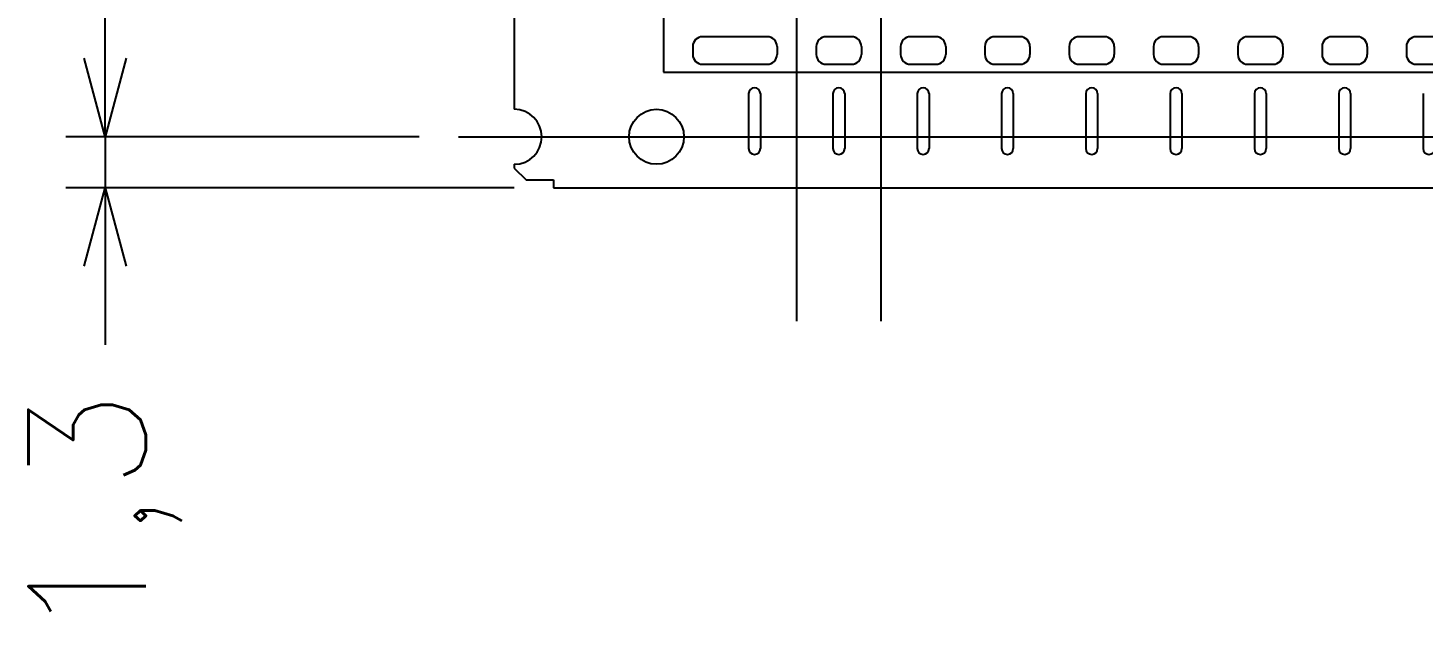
# Model space of a CAD drawing. Header units: millimetres. Extents: x -992 to 1678, y 98 to 1000.
# Drawn here: x -920.19 to -884.61, y 530.17 to 545.45 of the extents above; entities that cross this region are included whole.
import ezdxf

# ---------------------------------------------------------------- set-up
doc = ezdxf.new("R2010")
doc.units = ezdxf.units.MM
doc.header["$PDMODE"] = 3
doc.header["$PDSIZE"] = -1
doc.linetypes.add('CENTER', pattern=[10.16, 6.35, -1.27, 1.27, -1.27])
doc.layers.get('DEFPOINTS').update_dxf_attribs({"color": 10})
for name, color, linetype in [('1', 3, 'Continuous'), ('CEN', 8, 'CENTER'), ('DIM', 7, 'Continuous'), ('PPA', 2, 'Continuous')]:
    doc.layers.add(name, color=color, linetype=linetype)
doc.styles.add('SIMPLEX', font='simplex')
doc.styles.get("Standard").update_dxf_attribs({"font": 'txt.shx', "bigfont": 'chineset.shx'})
doc.dimstyles.new('ISO-25', dxfattribs={"dimtxt": 2.5, "dimasz": 2.5, "dimexe": 1.25, "dimexo": 0.625, "dimtad": 1, "dimtxsty": 'Standard', "dimcen": 2.5, "dimadec": 0, "dimazin": 0, "dimtfac": 1, "dimtmove": 0, "dimatfit": 3, "dimfxl": 0, "dimarcsym": 0})

# ---------------------------------------------------------------- blocks, each defined once
blk = doc.blocks.new('_OPEN30')
at = {"color": 0, "linetype": 'ByBlock'}
for p, q in [((-1, 0.268), (0, 0)), ((0, 0), (-1, -0.268)), ((0, 0), (-1, 0))]:
    blk.add_line(p, q, dxfattribs=at)
blk = doc.blocks.new('*D44')
at = {"layer": 'DEFPOINTS', "color": 0}
for p in [(-906.061, 600.071), (-918.222, 542.671), (-909.211, 542.671)]:
    blk.add_point(p, dxfattribs=at)
at = {"layer": 'DIM', "color": 0, "lineweight": -2}
for p, q in [((-907.061, 600.071), (-919.222, 600.071)), ((-918.222, 598.071), (-918.222, 577.513)), ((-918.222, 544.671), (-918.222, 565.228)), ((-910.211, 542.671), (-919.222, 542.671))]:
    blk.add_line(p, q, dxfattribs=at)
at = {"layer": 'DIM', "color": 0, "lineweight": -2, "xscale": 2, "yscale": 2, "zscale": 2}
for p, rotation in [((-918.222, 600.071), 90), ((-918.222, 542.671), 270)]:
    blk.add_blockref('_OPEN30', p, dxfattribs=dict(at, rotation=rotation))
at = {"layer": 'DIM', "color": 0, "insert": (-918.222, 571.371), "char_height": 3, "attachment_point": 5, "rotation": 90, "style": 'SIMPLEX'}
blk.add_mtext('57,4', dxfattribs=at)
blk = doc.blocks.new('*D46')
at = {"layer": 'DEFPOINTS', "color": 0}
for p in [(-918.222, 542.671), (-909.211, 542.671), (-906.786, 541.371)]:
    blk.add_point(p, dxfattribs=at)
at = {"layer": 'DIM', "color": 0, "lineweight": -2}
for p, q in [((-918.222, 544.671), (-918.222, 546.671)), ((-910.211, 542.671), (-919.222, 542.671)), ((-918.222, 542.671), (-918.222, 541.371)), ((-907.786, 541.371), (-919.222, 541.371)), ((-918.222, 539.371), (-918.222, 537.371))]:
    blk.add_line(p, q, dxfattribs=at)
at = {"layer": 'DIM', "color": 0, "lineweight": -2, "xscale": 2, "yscale": 2, "zscale": 2}
for p, rotation in [((-918.222, 542.671), 270), ((-918.222, 541.371), 90)]:
    blk.add_blockref('_OPEN30', p, dxfattribs=dict(at, rotation=rotation))
at = {"layer": 'DIM', "color": 0, "insert": (-918.222, 533.013), "char_height": 3, "attachment_point": 5, "rotation": 90, "style": 'SIMPLEX'}
blk.add_mtext('1,3', dxfattribs=at)

msp = doc.modelspace()

# ---------------------------------------------------------------- linework, layer by layer
at = {"layer": '1', "linetype": 'ByBlock'}
for p, q in [((-907.78553085, 546.19562093), (-907.78553085, 543.37062093)), ((-901.33553085, 545.22062093), (-902.98553085, 545.22062093)), ((-899.18553085, 545.22062093), (-899.83553085, 545.22062093)), ((-897.03553085, 545.22062093), (-897.68553085, 545.22062093)), ((-894.88553085, 545.22062093), (-895.53553085, 545.22062093)), ((-892.73553085, 545.22062093), (-893.38553085, 545.22062093)), ((-890.58553085, 545.22062093), (-891.23553085, 545.22062093)), ((-888.43553085, 545.22062093), (-889.08553085, 545.22062093)), ((-886.28553085, 545.22062093), (-886.93553085, 545.22062093)), ((-884.13553085, 545.22062093), (-884.78553085, 545.22062093)), ((-901.08553085, 544.97062093), (-901.08553085, 544.77062093)), ((-900.08553085, 544.97062093), (-900.08553085, 544.77062093)), ((-898.93553085, 544.97062093), (-898.93553085, 544.77062093)), ((-897.93553085, 544.97062093), (-897.93553085, 544.77062093)), ((-896.78553085, 544.97062093), (-896.78553085, 544.77062093)), ((-895.78553085, 544.97062093), (-895.78553085, 544.77062093)), ((-894.63553085, 544.97062093), (-894.63553085, 544.77062093)), ((-893.63553085, 544.97062093), (-893.63553085, 544.77062093)), ((-892.48553085, 544.97062093), (-892.48553085, 544.77062093)), ((-891.48553085, 544.97062093), (-891.48553085, 544.77062093)), ((-890.33553085, 544.97062093), (-890.33553085, 544.77062093)), ((-889.33553085, 544.97062093), (-889.33553085, 544.77062093)), ((-888.18553085, 544.97062093), (-888.18553085, 544.77062093)), ((-887.18553085, 544.97062093), (-887.18553085, 544.77062093)), ((-886.03553085, 544.97062093), (-886.03553085, 544.77062093)), ((-885.03553085, 544.97062093), (-885.03553085, 544.77062093)), ((-907.78553085, 541.97062093), (-907.78553085, 541.87062093)), ((-907.78553085, 541.87062093), (-907.48553085, 541.57062093))]:
    msp.add_line(p, q, dxfattribs=at)
at = {"layer": '1'}
for p, q in [((-903.23553085, 544.97062093), (-903.23553085, 544.77062093)), ((-902.98553085, 544.52062093), (-901.33553085, 544.52062093)), ((-899.83553085, 544.52062093), (-899.18553085, 544.52062093)), ((-897.68553085, 544.52062093), (-897.03553085, 544.52062093)), ((-895.53553085, 544.52062093), (-894.88553085, 544.52062093)), ((-893.38553085, 544.52062093), (-892.73553085, 544.52062093)), ((-891.23553085, 544.52062093), (-890.58553085, 544.52062093)), ((-889.08553085, 544.52062093), (-888.43553085, 544.52062093)), ((-886.93553085, 544.52062093), (-886.28553085, 544.52062093)), ((-884.78553085, 544.52062093), (-884.13553085, 544.52062093)), ((-901.81053085, 543.77062093), (-901.81053085, 542.37062093)), ((-901.81053085, 543.77062093), (-901.81053085, 542.37062093)), ((-901.51053085, 543.77062093), (-901.51053085, 542.37062093)), ((-901.51053085, 543.77062093), (-901.51053085, 542.37062093)), ((-899.66053085, 543.77062093), (-899.66053085, 542.37062093)), ((-899.66053085, 543.77062093), (-899.66053085, 542.37062093)), ((-899.36053085, 543.77062093), (-899.36053085, 542.37062093)), ((-899.36053085, 543.77062093), (-899.36053085, 542.37062093)), ((-897.51053085, 543.77062093), (-897.51053085, 542.37062093)), ((-897.51053085, 543.77062093), (-897.51053085, 542.37062093)), ((-897.21053085, 543.77062093), (-897.21053085, 542.37062093)), ((-897.21053085, 543.77062093), (-897.21053085, 542.37062093)), ((-895.36053085, 543.77062093), (-895.36053085, 542.37062093)), ((-895.36053085, 543.77062093), (-895.36053085, 542.37062093)), ((-895.06053085, 543.77062093), (-895.06053085, 542.37062093)), ((-895.06053085, 543.77062093), (-895.06053085, 542.37062093)), ((-893.21053085, 543.77062093), (-893.21053085, 542.37062093)), ((-893.21053085, 543.77062093), (-893.21053085, 542.37062093)), ((-892.91053085, 543.77062093), (-892.91053085, 542.37062093)), ((-892.91053085, 543.77062093), (-892.91053085, 542.37062093)), ((-891.06053085, 543.77062093), (-891.06053085, 542.37062093)), ((-891.06053085, 543.77062093), (-891.06053085, 542.37062093)), ((-890.76053085, 543.77062093), (-890.76053085, 542.37062093)), ((-890.76053085, 543.77062093), (-890.76053085, 542.37062093)), ((-888.91053085, 543.77062093), (-888.91053085, 542.37062093)), ((-888.91053085, 543.77062093), (-888.91053085, 542.37062093)), ((-888.61053085, 543.77062093), (-888.61053085, 542.37062093)), ((-888.61053085, 543.77062093), (-888.61053085, 542.37062093)), ((-886.76053085, 543.77062093), (-886.76053085, 542.37062093)), ((-886.76053085, 543.77062093), (-886.76053085, 542.37062093)), ((-886.46053085, 543.77062093), (-886.46053085, 542.37062093)), ((-886.46053085, 543.77062093), (-886.46053085, 542.37062093)), ((-884.61053085, 543.77062093), (-884.61053085, 542.37062093)), ((-884.61053085, 543.77062093), (-884.61053085, 542.37062093)), ((-907.48553085, 541.57062093), (-906.78553085, 541.57062093)), ((-906.78553085, 541.57062093), (-906.78553085, 541.37062093)), ((-906.78553085, 541.37062093), (-876.93553085, 541.37062093))]:
    msp.add_line(p, q, dxfattribs=at)
msp.add_circle((-904.16053085, 542.67062093), 0.7, dxfattribs=at)
for centre, radius, start, end in [((-902.98553085, 544.97062093), 0.25, 90, 180), ((-902.98553085, 544.77062093), 0.25, 180, 270), ((-901.66053085, 543.77062093), 0.15, 0, 180), ((-901.66053085, 543.77062093), 0.15, 0, 180), ((-899.51053085, 543.77062093), 0.15, 0, 180), ((-899.51053085, 543.77062093), 0.15, 0, 180), ((-897.36053085, 543.77062093), 0.15, 0, 180), ((-897.36053085, 543.77062093), 0.15, 0, 180), ((-895.21053085, 543.77062093), 0.15, 0, 180), ((-895.21053085, 543.77062093), 0.15, 0, 180), ((-893.06053085, 543.77062093), 0.15, 0, 180), ((-893.06053085, 543.77062093), 0.15, 0, 180), ((-890.91053085, 543.77062093), 0.15, 0, 180), ((-890.91053085, 543.77062093), 0.15, 0, 180), ((-888.76053085, 543.77062093), 0.15, 0, 180), ((-888.76053085, 543.77062093), 0.15, 0, 180), ((-886.61053085, 543.77062093), 0.15, 0, 180), ((-886.61053085, 543.77062093), 0.15, 0, 180), ((-907.78553085, 542.67062093), 0.7, 270, 90), ((-901.66053085, 542.37062093), 0.15, 180, 0), ((-901.66053085, 542.37062093), 0.15, 180, 0), ((-899.51053085, 542.37062093), 0.15, 180, 0), ((-899.51053085, 542.37062093), 0.15, 180, 0), ((-897.36053085, 542.37062093), 0.15, 180, 0), ((-897.36053085, 542.37062093), 0.15, 180, 0), ((-895.21053085, 542.37062093), 0.15, 180, 0), ((-895.21053085, 542.37062093), 0.15, 180, 0), ((-893.06053085, 542.37062093), 0.15, 180, 0), ((-893.06053085, 542.37062093), 0.15, 180, 0), ((-890.91053085, 542.37062093), 0.15, 180, 0), ((-890.91053085, 542.37062093), 0.15, 180, 0), ((-888.76053085, 542.37062093), 0.15, 180, 0), ((-888.76053085, 542.37062093), 0.15, 180, 0), ((-886.61053085, 542.37062093), 0.15, 180, 0), ((-886.61053085, 542.37062093), 0.15, 180, 0), ((-884.46053085, 542.37062093), 0.15, 180, 0), ((-884.46053085, 542.37062093), 0.15, 180, 0)]:
    msp.add_arc(centre, radius, start, end, dxfattribs=at)
at = {"layer": '1', "linetype": 'ByBlock'}
for centre, start, end in [((-901.33553085, 544.97062093), 360, 90), ((-899.83553085, 544.97062093), 90, 180), ((-899.18553085, 544.97062093), 360, 90), ((-897.68553085, 544.97062093), 90, 180), ((-897.03553085, 544.97062093), 360, 90), ((-895.53553085, 544.97062093), 90, 180), ((-894.88553085, 544.97062093), 360, 90), ((-893.38553085, 544.97062093), 90, 180), ((-892.73553085, 544.97062093), 360, 90), ((-891.23553085, 544.97062093), 90, 180), ((-890.58553085, 544.97062093), 360, 90), ((-889.08553085, 544.97062093), 90, 180), ((-888.43553085, 544.97062093), 360, 90), ((-886.93553085, 544.97062093), 90, 180), ((-886.28553085, 544.97062093), 360, 90), ((-884.78553085, 544.97062093), 90, 180), ((-901.33553085, 544.77062093), 270, 360), ((-899.83553085, 544.77062093), 180, 270), ((-899.18553085, 544.77062093), 270, 360), ((-897.68553085, 544.77062093), 180, 270), ((-897.03553085, 544.77062093), 270, 360), ((-895.53553085, 544.77062093), 180, 270), ((-894.88553085, 544.77062093), 270, 360), ((-893.38553085, 544.77062093), 180, 270), ((-892.73553085, 544.77062093), 270, 360), ((-891.23553085, 544.77062093), 180, 270), ((-890.58553085, 544.77062093), 270, 360), ((-889.08553085, 544.77062093), 180, 270), ((-888.43553085, 544.77062093), 270, 360), ((-886.93553085, 544.77062093), 180, 270), ((-886.28553085, 544.77062093), 270, 360), ((-884.78553085, 544.77062093), 180, 270)]:
    msp.add_arc(centre, 0.25, start, end, dxfattribs=at)
at = {"layer": 'CEN', "linetype": 'ByBlock'}
for p, q in [((-900.58553085, 604.77062093), (-900.58553085, 537.97062093)), ((-898.43553085, 604.77062093), (-898.43553085, 537.97062093)), ((-909.21053085, 542.67062093), (-660.56053085, 542.67062093))]:
    msp.add_line(p, q, dxfattribs=at)
at = {"layer": 'PPA', "linetype": 'ByBlock'}
for p, q in [((-903.98553085, 598.42062093), (-903.98553085, 544.32062093)), ((-903.98553085, 544.32062093), (-849.88553085, 544.32062093))]:
    msp.add_line(p, q, dxfattribs=at)

# ---------------------------------------------------------------- dimensions: what is measured, and where the dimension line sits
at = {"layer": 'DIM'}
dim = msp.add_linear_dim(base=(-918.2215750507, 542.670620928), p1=(-906.0605308486, 600.070620928), p2=(-909.2105308486, 542.670620928), angle=90, dimstyle='ISO-25', override={"dimtxt": 3, "dimasz": 2, "dimexe": 1, "dimexo": 1, "dimgap": 1.5, "dimtad": 0, "dimdec": 8, "dimtxsty": 'SIMPLEX', "dimblk1": 'OPEN30', "dimblk2": 'OPEN30', "dimsah": 1, "dimtp": 0.05, "dimtm": 0.05, "dimtfac": 0.5, "dimtdec": 8}, dxfattribs=at)
dim.commit()
dim.dimension.update_dxf_attribs({"geometry": '*D44', "text_midpoint": (-918.2215750507, 571.370620928)})
dim = msp.add_linear_dim(base=(-918.22157505, 542.67062093), p1=(-906.78553085, 541.37062093), p2=(-909.21053085, 542.67062093), angle=90, dimstyle='ISO-25', override={"dimtxt": 3, "dimasz": 2, "dimexe": 1, "dimexo": 1, "dimgap": 1.5, "dimtad": 0, "dimdec": 8, "dimtxsty": 'SIMPLEX', "dimblk1": 'OPEN30', "dimblk2": 'OPEN30', "dimsah": 1, "dimtp": 0.05, "dimtm": 0.05, "dimtfac": 0.5, "dimtdec": 8}, dxfattribs=at)
dim.commit()
dim.dimension.update_dxf_attribs({"geometry": '*D46', "text_midpoint": (-918.22157505, 533.01347807), "dimtype": 160})

doc.saveas('drawing.dxf')
